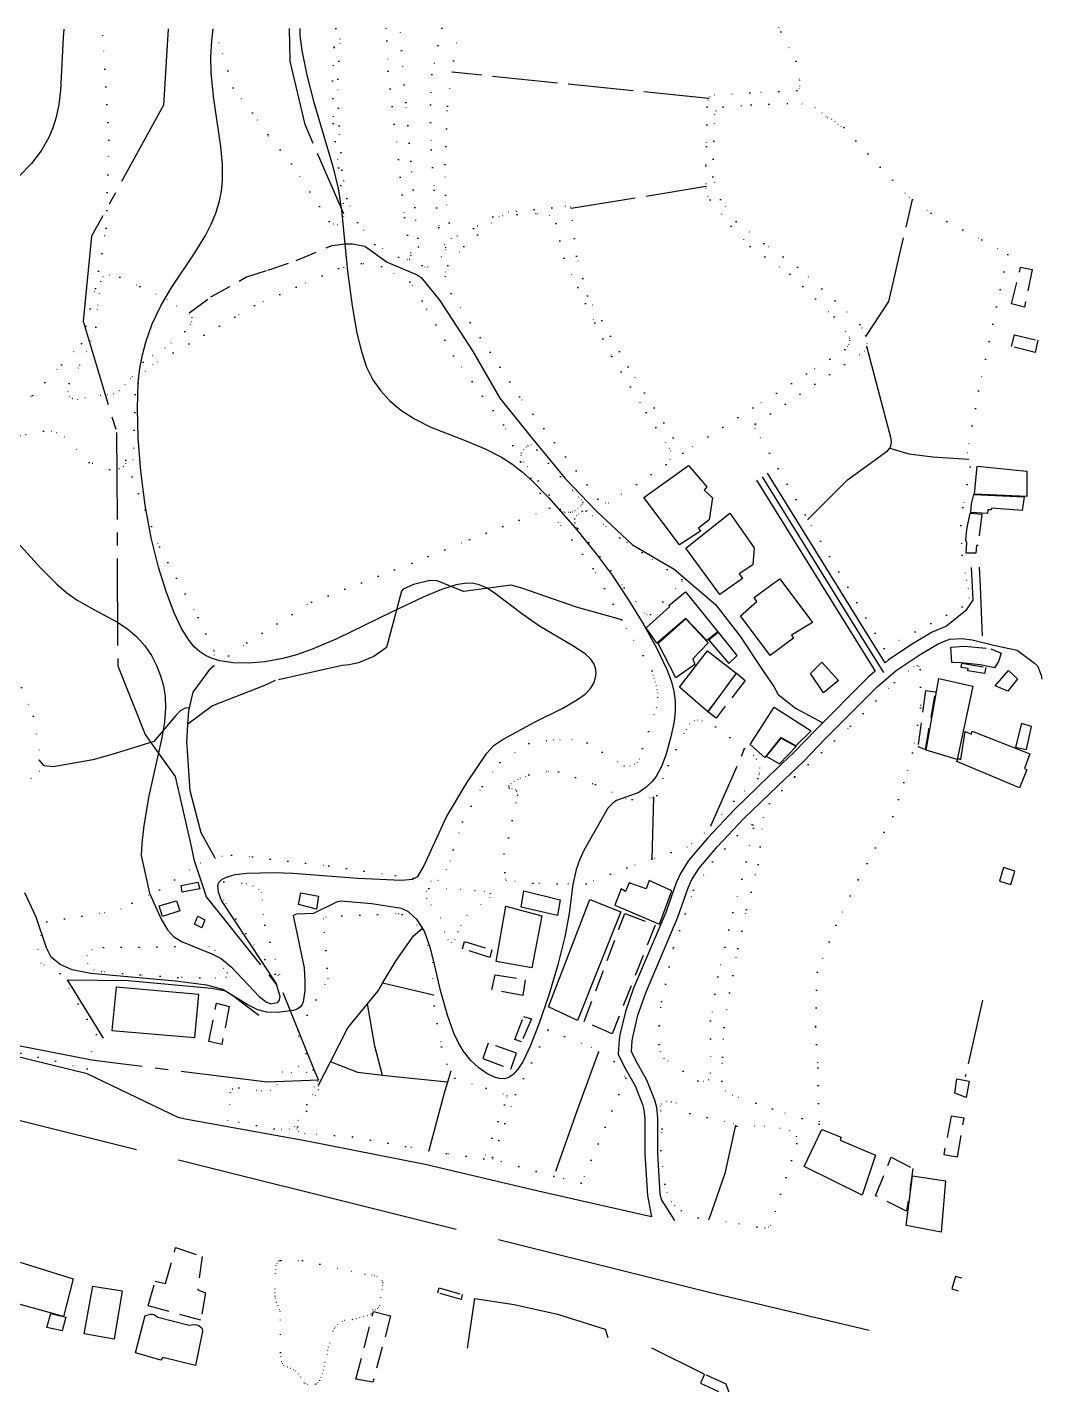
# Model space of a CAD drawing. Header units: millimetres. Extents: x 220021 to 223505, y 489325 to 491820.
# Drawn here: x 223271 to 223504.5, y 491507.5 to 491819.9 of the extents above; entities that cross this region are included whole.
import ezdxf

# ---------------------------------------------------------------- set-up
doc = ezdxf.new("R2010")
doc.units = ezdxf.units.MM
for name, pattern in [('15M2P5', [17.5, 15, -2.5]), ('20M3A3M3', [29, 20, -3, 3, -3]), ('50M10', [60, 50, -10]), ('5M2P5', [7.5, 5, -2.5]), ('AM4', [4, 0, -4])]:
    doc.linetypes.add(name, pattern=pattern)
for name, color, linetype in [('A0013110', 8, 'Continuous'), ('A0013112', 8, 'Continuous'), ('A0013117', 8, 'Continuous'), ('A0023119', 8, '5M2P5'), ('A0023210', 8, 'Continuous'), ('B0014111', 8, 'Continuous'), ('B0014112', 8, 'Continuous'), ('B0014116', 8, '5M2P5'), ('B0024120', 8, 'B0024120'), ('C0076116', 8, 'Continuous'), ('C0523121', 8, '50M10'), ('D0015112', 8, '15M2P5'), ('D0025111', 8, 'AM4'), ('F0017111', 8, 'Continuous'), ('F0047224', 8, 'Continuous'), ('G0018118', 8, '20M3A3M3')]:
    doc.layers.add(name, color=color, linetype=linetype)
doc.linetypes.add('B0024120', pattern='A,10,-1.75,[133,ltypeshp.shx,S=0.75,R=0,X=0,Y=0],-3.25', length=15)

msp = doc.modelspace()

# ---------------------------------------------------------------- linework, layer by layer
at = {"layer": 'A0013110'}
for points in [[(223438.831, 491715.679), (223462.424, 491677.594), (223466.132, 491671.674), (223464.56, 491670.332), (223452.508, 491658.239), (223447.514, 491653.046), (223441.644, 491647.514), (223433.813, 491639.925), (223427.602, 491633.371), (223423.185, 491628.156), (223421.325, 491625.169), (223420.328, 491622.972), (223417.922, 491616.204), (223410.52, 491598.731), (223408.648, 491593.38), (223407.393, 491588.02), (223407.247, 491586.92), (223407.016, 491583.555), (223408.379, 491580.738), (223410.873, 491576.264), (223412.576, 491572.002), (223412.919, 491570.75), (223413.11, 491568.706), (223413.15, 491560.573), (223413.698, 491551.055), (223414.64, 491546.135)], [(223488.263, 491695.575), (223488.466, 491691.107), (223488.604, 491688.081), (223486.946, 491685.614), (223482.531, 491682.074), (223479.284, 491680.713), (223474.869, 491678.089), (223469.193, 491674.288), (223468.439, 491673.644), (223464.971, 491679.18), (223441.381, 491717.258)], [(223420.058, 491545.254), (223416.929, 491550.132), (223416.682, 491551.425), (223416.15, 491560.667), (223416.11, 491568.854), (223415.881, 491571.29), (223415.424, 491572.958), (223413.587, 491577.556), (223411.041, 491582.122), (223410.064, 491584.145), (223410.233, 491586.62), (223410.347, 491587.48), (223411.532, 491592.54), (223413.32, 491597.649), (223420.718, 491615.116), (223423.112, 491621.848), (223423.975, 491623.751), (223425.615, 491626.384), (223429.838, 491631.369), (223435.947, 491637.815), (223443.716, 491645.346), (223449.626, 491650.914), (223454.652, 491656.141), (223466.6, 491668.128), (223471.007, 491671.892), (223476.471, 491675.551), (223480.636, 491678.027), (223483.209, 491679.106), (223486.07, 491679.254), (223488.455, 491678.906), (223493.422, 491677.708), (223496.969, 491676.925), (223498.81, 491676.525), (223502.818, 491673.586), (223503.476, 491672.932), (223504.366, 491670.806), (223504.503, 491669.894)]]:
    msp.add_lwpolyline(points, dxfattribs=at)
at = {"layer": 'A0013112'}
msp.add_lwpolyline([(223414.64, 491546.135), (223388.592, 491552.057), (223362.589, 491558.169), (223334.944, 491563.631), (223307.322, 491568.638), (223305.745, 491568.992), (223284.801, 491579.061), (223245.641, 491588.613), (223216.897, 491594.558)], dxfattribs=at)
at = {"layer": 'A0013117'}
msp.add_lwpolyline([(223348.684, 491769.538), (223353.822, 491765.841), (223360.735, 491762.929), (223361.621, 491762.301), (223365.935, 491757.029), (223373.49, 491745.471), (223379.751, 491734.558), (223386.986, 491725.553), (223394.814, 491716.092), (223401.937, 491708.601), (223410.303, 491700.783), (223419.912, 491695.214), (223429.376, 491687.026), (223434.988, 491679.848), (223440.6, 491671.421), (223442.808, 491668.155), (223443.83, 491666.31), (223447.807, 491663.22), (223454.102, 491659.839)], dxfattribs=at)
at = {"layer": 'A0023119'}
msp.add_lwpolyline([(223308.269, 491754.252), (223308.504, 491754.304), (223313.238, 491757.828), (223321.319, 491762.367), (223326.331, 491764.025), (223332.88, 491766.217), (223341.184, 491769.695), (223344.185, 491770.067), (223345.814, 491770.053), (223348.684, 491769.538)], dxfattribs=at)
at = {"layer": 'A0023210'}
for points in [[(223440.106, 491716.468), (223463.698, 491678.387), (223467.285, 491672.659), (223468.091, 491671.374)], [(223490.879, 491679.865), (223490.712, 491683.532), (223490.365, 491691.193), (223490.161, 491695.661)]]:
    msp.add_lwpolyline(points, dxfattribs=at)
at = {"layer": 'B0014111'}
for points in [[(223407.627, 491616.339), (223397.642, 491591.322), (223390.945, 491594.465), (223400.458, 491619.131)], [(223291.437, 491599.002), (223290.474, 491588.978), (223309.538, 491587.417), (223310.456, 491597.281)], [(223463.12, 491551.12), (223449.778, 491557.705), (223453.891, 491566.198), (223458.288, 491564.459), (223458.072, 491563.762), (223466.197, 491560.356)], [(223482.342, 491554.423), (223481.352, 491542.566), (223473.254, 491544.161), (223474.709, 491555.58)], [(223279.304, 491523.183), (223263.19, 491527.657), (223265.131, 491536), (223265.885, 491535.891), (223266.555, 491536.675), (223267.132, 491536.766), (223267.508, 491536.742), (223268.058, 491536.582), (223268.641, 491536.134), (223269.034, 491535.8), (223281.519, 491531.822)], [(223292.839, 491529.063), (223290.98, 491517.998), (223284.109, 491519.2), (223286.079, 491530.146)], [(223276.378, 491523.88), (223279.847, 491523.024), (223279.012, 491519.892), (223275.49, 491520.632)], [(223309.683, 491511.893), (223302.175, 491513.744), (223301.73, 491513.118), (223295.898, 491514.803), (223298.123, 491523.431), (223299.416, 491523.754), (223299.836, 491523.711), (223300.131, 491523.645), (223301.037, 491523), (223308.271, 491521.181), (223309.386, 491521.342), (223309.892, 491521.263), (223310.502, 491521.148), (223310.982, 491520.692), (223311.203, 491520.454), (223311.339, 491519.793)]]:
    msp.add_lwpolyline(points, close=True, dxfattribs=at)
at = {"layer": 'B0014112'}
for points in [[(223421.138, 491700.822), (223412.907, 491711.702), (223423.204, 491719.072), (223427.402, 491714.116), (223426.757, 491713.366), (223428.718, 491711.582), (223427.911, 491706.543), (223425.445, 491704.641), (223425.916, 491703.954)], [(223489.636, 491718.866), (223501.042, 491717.709), (223501.009, 491711.899), (223489.001, 491712.452)], [(223500.462, 491711.87), (223499.975, 491708.706), (223492.946, 491709.19), (223492.851, 491708.837), (223492.081, 491708.837), (223491.959, 491707.994), (223488.189, 491708.265), (223488.332, 491710.258), (223488.824, 491712.393)], [(223430.355, 491689.377), (223422.568, 491700.026), (223432.705, 491708.069), (223438.27, 491700.09), (223437.967, 491696.18), (223434.865, 491694.093), (223435.601, 491693.026)], [(223441.96, 491675.286), (223435.172, 491684.421), (223438.899, 491687.77), (223438.271, 491688.634), (223442.367, 491691.657), (223444.221, 491692.938), (223451.738, 491682.883), (223446.906, 491679.991), (223447.333, 491679.326)], [(223413.418, 491681.675), (223418.853, 491686.593), (223418.633, 491686.836), (223422.446, 491689.976), (223429.908, 491680.733), (223427.365, 491678.746), (223422.595, 491683.854), (223415.848, 491678.167)], [(223420.284, 491670.14), (223416.157, 491678.055), (223422.573, 491683.779), (223427.687, 491678.229), (223424.137, 491674.553), (223424.65, 491673.268)], [(223430.066, 491680.707), (223427.845, 491678.878), (223432.419, 491673.465), (223434.345, 491675.288)], [(223427.623, 491662.347), (223421.115, 491668.018), (223427.543, 491676.41), (223434.164, 491671.254)], [(223451.258, 491671.171), (223453.872, 491673.773), (223457.706, 491669.537), (223454.242, 491666.698)], [(223493.735, 491668.364), (223496.792, 491671.84), (223498.892, 491669.952), (223496.64, 491667.108)], [(223477.893, 491653.56), (223480.818, 491670.022), (223488.624, 491668.273), (223485.031, 491651.36)], [(223442.897, 491663.394), (223451.413, 491657.998), (223447.881, 491654.504), (223444.414, 491656.433), (223440.739, 491651.872), (223437.387, 491654.826)], [(223499.82, 491659.696), (223498.404, 491654.183), (223500.968, 491653.694), (223502.11, 491658.987)], [(223447.939, 491654.388), (223444.433, 491656.32), (223441.03, 491652.182), (223444.156, 491650.355)], [(223501.713, 491652.721), (223500.488, 491649.294), (223501.015, 491649.009), (223499.357, 491644.855), (223484.953, 491650.959), (223485.24, 491651.634), (223485.88, 491651.363), (223486.882, 491657.845), (223488.279, 491657.185), (223488.443, 491657.939)], [(223494.781, 491623.401), (223497.37, 491622.614), (223498.307, 491625.697), (223495.709, 491626.487)], [(223393.059, 491615.505), (223384.696, 491617.416), (223385.272, 491621.129), (223393.657, 491619.055)], [(223406.239, 491617.834), (223416.463, 491613.48), (223419.375, 491621.175), (223414.098, 491623.525), (223413.406, 491621.638), (223409.541, 491622.984), (223408.648, 491621.024), (223407.695, 491621.644)], [(223389.393, 491615.364), (223387.079, 491603.462), (223378.888, 491604.858), (223381.103, 491617.651)]]:
    msp.add_lwpolyline(points, close=True, dxfattribs=at)
at = {"layer": 'B0014116'}
for points in [[(223499.627, 491764.693), (223502.282, 491764.154), (223500.483, 491755.469), (223497.527, 491756.28)], [(223497.486, 491746.436), (223498.18, 491749.129), (223503.615, 491747.859), (223502.967, 491745.018)], [(223488.026, 491708.112), (223490.652, 491707.857), (223489.809, 491700.607), (223489.445, 491700.649), (223489.318, 491698.856), (223487.055, 491698.868), (223487.225, 491701.267), (223487.025, 491701.89), (223487.222, 491704.342)], [(223483.777, 491673.742), (223483.536, 491677.244), (223486.702, 491677.461), (223492.775, 491676.859), (223495.111, 491675.882), (223494.545, 491673.9), (223493.569, 491672.508), (223490.284, 491673.169), (223485.907, 491673.651)], [(223434.185, 491671.233), (223436.219, 491669.571), (223429.507, 491660.863), (223427.609, 491662.326)], [(223491.629, 491672.572), (223491.317, 491671.186), (223487.462, 491671.763), (223487.542, 491672.296), (223485.903, 491672.541), (223486.07, 491673.562)], [(223480.024, 491666.884), (223477.688, 491667.217), (223475.956, 491654.335), (223477.754, 491653.68)], [(223306.627, 491620.813), (223306.377, 491622.362), (223310.214, 491623.158), (223310.664, 491621.621)], [(223302.087, 491615.269), (223301.319, 491617.702), (223305.331, 491618.838), (223306.065, 491616.536)], [(223333.436, 491618.029), (223333.982, 491620.729), (223338.021, 491619.907), (223337.514, 491616.911)], [(223310.235, 491615.334), (223311.848, 491614.456), (223311.128, 491612.665), (223309.5, 491613.455)], [(223415.514, 491613.267), (223405.636, 491588.264), (223399.192, 491591.08), (223408.483, 491615.904)], [(223377.914, 491607.572), (223377.438, 491605.827), (223371.185, 491607.84), (223371.624, 491609.5)], [(223385.615, 491600.686), (223385.038, 491597.048), (223377.919, 491598.391), (223378.675, 491601.845)], [(223314.541, 491595.266), (223317.485, 491594.534), (223315.753, 491585.824), (223312.788, 491586.452)], [(223385.225, 491592.27), (223387.033, 491591.721), (223384.736, 491586.364), (223383.176, 491586.903)], [(223377.069, 491586.115), (223375.806, 491582.546), (223382.244, 491580.095), (223383.564, 491583.76)], [(223487.766, 491577.346), (223487.096, 491573.627), (223484.508, 491574.566), (223484.927, 491577.856)], [(223481.921, 491560.492), (223485.059, 491559.905), (223486.588, 491568.81), (223483.662, 491569.313)], [(223466.234, 491550.977), (223469.838, 491559.833), (223474.84, 491557.235), (223473.354, 491547.415)], [(223310.894, 491522.347), (223298.818, 491525.64), (223300.444, 491531.322), (223302.801, 491530.816), (223305.132, 491539.032), (223311.208, 491537.008), (223310.207, 491529.358), (223311.992, 491528.656)], [(223365.446, 491528.624), (223365.76, 491529.792), (223371.063, 491528.257), (223370.833, 491527.114)], [(223350.689, 491524.367), (223354.615, 491523.352), (223350.502, 491508.039), (223346.614, 491508.742)], [(223426.831, 491509.906), (223425.901, 491507.84), (223429.913, 491506.036), (223431.273, 491503.47), (223433.118, 491503.86), (223431.823, 491507.615)]]:
    msp.add_lwpolyline(points, close=True, dxfattribs=at)
at = {"layer": 'B0024120'}
for points in [[(223372.29, 491515.907), (223374.022, 491527.345), (223383.053, 491525.938), (223392.988, 491523.699), (223403.965, 491520.26), (223404.573, 491518.357)], [(223414.676, 491515.951), (223426.697, 491510.008)]]:
    msp.add_lwpolyline(points, dxfattribs=at)
at = {"layer": 'C0076116'}
msp.add_lwpolyline([(223486.067, 491532.008), (223484.627, 491532.426), (223483.792, 491529.544), (223485.232, 491529.127)], dxfattribs=at)
at = {"layer": 'C0523121'}
msp.add_lwpolyline([(223464.734, 491519.996), (223427.92, 491528.695), (223354.328, 491547.075), (223269.984, 491568.043), (223233.389, 491577.282)], dxfattribs=at)
at = {"layer": 'D0015112'}
for points in [[(223343.791, 491777.118), (223334.92, 491797.525), (223331.519, 491812.14), (223331.304, 491819.622)], [(223427.827, 491803.481), (223368.751, 491809.547)], [(223396.13, 491778.25), (223427.18, 491783.317)], [(223463.975, 491748.724), (223469.307, 491756.824), (223474.716, 491780.252)], [(223469.541, 491723.034), (223469.766, 491723.503), (223469.894, 491724.302), (223469.788, 491725.191), (223466.841, 491736.563), (223464.192, 491746.43)], [(223450.628, 491706.606), (223459.74, 491715.767), (223469.011, 491722.384), (223469.541, 491723.034)], [(223469.541, 491723.034), (223473.887, 491721.7), (223479.374, 491721.059), (223487.638, 491720.537)], [(223407.797, 491683.546), (223397.379, 491686.467), (223384.831, 491690.841), (223382.343, 491691.517), (223371.352, 491690.057), (223365.352, 491692.465), (223363.654, 491692.561), (223359.91, 491691.688), (223357.515, 491690.613), (223357.135, 491690.149), (223353.626, 491677.137), (223350.735, 491675.071), (223347.18, 491673.607), (223345.06, 491673.155), (223343.457, 491673.029), (223328.035, 491669.547), (223325.567, 491668.388), (223313.615, 491663.764), (223307.949, 491659.492)], [(223308.35, 491663.242), (223309.191, 491666.875), (223313.263, 491672.429), (223313.949, 491672.91)], [(223308.35, 491663.242), (223307.295, 491663.188), (223306.18, 491662.596), (223305.138, 491661.533), (223300.143, 491655.547), (223291.014, 491652.667), (223286.084, 491651.317), (223276.94, 491649.686), (223274.847, 491649.913), (223273.708, 491651.324)], [(223307.949, 491659.492), (223308.171, 491662.47), (223308.35, 491663.242)], [(223314.198, 491628.653), (223311.029, 491634.478), (223308.463, 491644.159), (223307.765, 491654.556), (223307.668, 491655.281), (223307.949, 491659.492)], [(223428.341, 491636.099), (223436.098, 491653.877)], [(223415.133, 491642.699), (223414.772, 491628.422)], [(223352.761, 491599.879), (223355.877, 491605.098), (223359.861, 491610.784), (223361.887, 491612.485)], [(223349.263, 491595.128), (223351.742, 491598.173), (223352.761, 491599.879)], [(223364.491, 491597.169), (223352.761, 491599.879)], [(223490.83, 491595.963), (223486.88, 491578.371)], [(223340.749, 491581.783), (223344.769, 491589.607), (223349.263, 491595.128)], [(223352.777, 491578.669), (223351, 491585.369), (223349.263, 491595.128)], [(223402.463, 491584.096), (223397.577, 491570.701), (223392.169, 491555.51)], [(223338.015, 491576.464), (223340.749, 491581.783)], [(223352.777, 491578.669), (223347.075, 491579.356), (223340.749, 491581.783)], [(223367.703, 491577.128), (223356.335, 491578.24), (223352.777, 491578.669)], [(223367.703, 491577.128), (223366.97, 491574.598), (223363.437, 491561.366)], [(223368.442, 491579.678), (223367.703, 491577.128)], [(223433.993, 491567.207), (223431.503, 491556.101), (223427.834, 491545.526)]]:
    msp.add_lwpolyline(points, dxfattribs=at)
at = {"layer": 'D0025111'}
for points in [[(223230.512, 491729.117), (223228.807, 491736.281), (223229.588, 491738.507), (223231.454, 491739.844), (223232.94, 491740.124), (223234.651, 491740.044), (223236.465, 491739.598), (223237.993, 491736.534), (223241.934, 491730.838), (223244.75, 491729.284), (223249.764, 491728.961), (223255.303, 491729.397), (223264.614, 491731.053), (223272.179, 491735.151), (223278.853, 491742.235), (223283.434, 491747.154), (223286.66, 491759.745), (223289.15, 491773.657), (223289.768, 491793.909), (223288.375, 491817.959), (223288.492, 491819.504)], [(223342.035, 491819.651), (223341.616, 491815.251), (223341.251, 491807.612), (223341.421, 491797.727), (223342.579, 491787.557), (223343.704, 491779.368), (223343.791, 491777.118), (223343.82, 491776.353), (223343.503, 491775.211), (223342.42, 491774.444), (223341.476, 491774.564), (223340.468, 491775.183), (223331.774, 491788.512), (223326.342, 491795.197), (223322.809, 491800.194), (223318.389, 491805.944), (223315.114, 491816.215), (223314.926, 491819.576)], [(223353.49, 491819.683), (223353.74, 491816.747), (223354.053, 491809.833), (223356.393, 491789.499), (223357.796, 491776.137), (223359.256, 491767.421), (223359.01, 491766.492), (223358.557, 491766.384), (223356.405, 491766.965), (223351.013, 491769.917), (223346.954, 491774.961), (223344.542, 491780.465), (223343.391, 491787.008), (223342.744, 491797.225), (223342.486, 491807.998), (223343.026, 491817.19), (223343.639, 491819.656)], [(223366.363, 491819.718), (223364.079, 491809.033), (223363.757, 491802.081), (223363.925, 491791.697), (223364.621, 491782.444), (223365.744, 491773.792), (223367.22, 491769.264), (223367.287, 491768.768), (223366.337, 491767.138), (223363.192, 491764.737), (223362.57, 491764.686), (223361.862, 491765.088), (223361.056, 491769.463), (223360.839, 491771.389), (223360.168, 491778.416), (223359.268, 491789.118), (223358.081, 491802.596), (223357.144, 491814.525), (223356.802, 491819.692)], [(223443.863, 491819.932), (223444.398, 491818.885), (223447.96, 491812.094), (223448.73, 491807.645), (223448.728, 491806.436), (223448.656, 491805.767), (223448.076, 491805.321), (223437.312, 491804.808), (223429.236, 491804.269), (223428.146, 491804.005), (223427.827, 491803.481), (223427.652, 491803.193), (223427.441, 491801.579), (223427.299, 491792.492), (223427.146, 491788.029), (223427.18, 491783.317), (223427.183, 491782.877), (223427.625, 491781.046), (223428.139, 491780.217), (223432.989, 491774.108), (223437.367, 491769.444), (223446.504, 491763.049), (223456.719, 491753.23), (223460.166, 491748.694), (223460.224, 491748.382), (223460.251, 491747.865), (223460.025, 491746.979), (223459.761, 491746.402), (223459.191, 491745.75), (223450.315, 491740.13), (223437.981, 491732.288), (223421.838, 491721.919), (223409.318, 491741.733), (223399.911, 491758.131), (223397.423, 491767.235), (223396.13, 491778.25), (223396.031, 491778.536), (223394.859, 491778.645), (223391.711, 491778.329), (223381.768, 491777.38), (223378.171, 491776.248), (223373.702, 491773.573), (223368.649, 491771.258), (223368.086, 491774.891), (223367.278, 491781.284), (223367.106, 491788.336), (223367.696, 491801.736), (223368.751, 491809.547), (223369.106, 491812.179), (223370.425, 491819.729)], [(223487.638, 491720.537), (223487.99, 491718.718), (223486.338, 491709.367), (223485.85, 491705.239), (223486.144, 491698.38), (223487.186, 491692.684), (223487.552, 491690.829), (223487.726, 491688.587), (223486.163, 491686.536), (223468.193, 491676.947), (223450.628, 491706.606), (223449.99, 491707.683), (223438.534, 491727.53), (223438.518, 491728.299), (223438.604, 491728.636), (223463.633, 491745.328), (223464.117, 491746.061), (223464.192, 491746.43), (223464.335, 491747.134), (223463.975, 491748.724), (223463.934, 491748.905), (223463.156, 491750.614), (223462.645, 491751.466), (223456.925, 491756.947), (223448.298, 491764.677), (223440.479, 491770.166), (223434.146, 491775.193), (223430.561, 491780.27), (223428.756, 491785.47), (223429.187, 491799.864), (223429.499, 491800.692), (223431.159, 491801.618), (223437.597, 491802.034), (223445.952, 491802.354), (223449.227, 491802.271), (223452.269, 491801.423), (223453.876, 491800.231), (223454.789, 491799.373), (223455.189, 491799.151), (223456.064, 491798.719), (223456.855, 491798.191), (223457.551, 491797.631), (223458.247, 491797.125), (223458.922, 491796.808), (223467.291, 491787.67), (223473.952, 491780.811), (223474.716, 491780.252), (223479.034, 491777.095), (223490.716, 491771.003), (223496.638, 491767.603), (223489.953, 491736.221), (223487.347, 491722.039), (223487.638, 491720.537)], [(223391.201, 491709.215), (223384.496, 491719.936), (223380.59, 491728.369), (223369.091, 491744.311), (223361.885, 491756.906), (223359.068, 491761.306), (223352.519, 491764.821), (223347.902, 491765.517), (223342.606, 491764.354), (223332.876, 491760.101), (223323.31, 491755.836), (223318.779, 491753.178), (223299.948, 491742.283), (223298.139, 491740.687), (223296.515, 491737.974), (223295.843, 491735.373), (223295.363, 491720.325), (223293.636, 491720.278)], [(223293.636, 491720.278), (223293.617, 491719.577), (223293.094, 491718.78), (223292.181, 491718.297), (223289.918, 491718.14), (223285.235, 491719.771), (223279.521, 491725.595), (223277.785, 491726.572), (223276.543, 491726.865), (223274.706, 491726.941), (223269.447, 491725.881), (223261.899, 491723.958), (223250.441, 491722.474), (223248.656, 491722.243), (223244.092, 491721.868), (223241.453, 491721.757), (223236.227, 491722.156), (223230.512, 491729.117)], [(223293.636, 491720.278), (223301.4, 491700.319), (223310.314, 491684.048), (223313.936, 491676.356), (223313.96, 491675.462), (223313.949, 491672.91), (223321.545, 491678.236), (223336.427, 491687.596), (223359.459, 491696.576), (223372.766, 491702.003), (223391.201, 491709.215)], [(223245.529, 491589.471), (223284.764, 491580.192), (223286.891, 491588.089), (223278.518, 491602.153), (223274.143, 491604.478), (223273.45, 491607.634), (223274.084, 491610.862), (223275.473, 491614.023), (223288.694, 491616.156), (223292.529, 491616.997), (223295.101, 491618.328), (223301.42, 491621.415), (223310.758, 491627.59), (223314.198, 491628.653), (223315.737, 491629.128), (223317.973, 491629.369), (223322.792, 491628.955), (223340.394, 491626.888), (223355.749, 491624.676), (223363.879, 491623.406), (223365.462, 491623.531), (223367.435, 491626.072), (223368.386, 491627.991), (223369.03, 491630.553), (223371.185, 491637.028), (223375.672, 491645.178), (223379.746, 491650.702), (223386.393, 491655.033), (223392.089, 491656.022), (223393.524, 491656.021), (223396.287, 491655.988), (223399.841, 491655.226), (223408.307, 491649.959), (223409.667, 491649.926), (223410.648, 491650.274), (223411.397, 491650.664), (223411.841, 491651.465), (223412.602, 491653.911), (223415.834, 491663.296), (223416.152, 491665.606), (223416.099, 491666.629), (223415.995, 491667.504), (223415.837, 491668.327), (223415.574, 491669.192), (223415.289, 491669.994), (223415.068, 491670.774), (223414.847, 491671.787), (223408.922, 491681.512), (223407.797, 491683.546), (223401.256, 491695.374), (223393.278, 491705.895), (223391.201, 491709.215)], [(223269.676, 491667.945), (223272.351, 491661.373), (223273.602, 491653.621), (223273.708, 491651.324), (223273.831, 491648.674), (223271.847, 491646.977), (223269.936, 491643.403)], [(223415.133, 491642.699), (223415.918, 491643.117), (223418.459, 491650.012), (223422.629, 491658.214), (223423.434, 491659.499), (223424.539, 491660.356), (223425.219, 491660.473), (223426.207, 491660.272), (223429.376, 491658.903), (223436.098, 491653.877), (223438.051, 491652.417), (223438.742, 491651.512), (223439.511, 491649.449), (223439.484, 491648.343), (223439.421, 491647.902), (223439.134, 491646.993), (223433.591, 491641.778), (223428.341, 491636.099), (223426.836, 491634.472), (223423.931, 491632.138), (223422.891, 491631.257), (223419.21, 491629.941), (223414.772, 491628.422), (223409.011, 491626.45), (223399.636, 491622.771), (223392.95, 491622.791), (223387.362, 491622.887), (223381.291, 491623.531), (223381.025, 491623.829), (223380.864, 491625.382), (223380.709, 491629.647), (223381.734, 491633.344), (223383.87, 491643.035), (223383.849, 491643.373), (223383.68, 491644.016), (223383.67, 491644.164), (223383.364, 491644.385), (223382.584, 491644.639), (223382.077, 491644.745), (223381.909, 491644.819), (223381.814, 491645.093), (223381.867, 491645.325), (223382.289, 491645.789), (223383.059, 491646.326), (223383.872, 491646.811), (223384.399, 491647.095), (223385.644, 491647.506), (223386.397, 491647.873), (223390.938, 491648.709), (223393.277, 491648.571), (223401.775, 491645.618), (223408.748, 491642.383), (223410.176, 491642.163), (223414.882, 491642.565), (223415.133, 491642.699)], [(223364.491, 491597.169), (223364.638, 491594.658), (223366.297, 491585.243), (223367.572, 491581.182), (223368.442, 491579.678), (223369.374, 491578.067), (223376.569, 491575.743), (223381.396, 491574.122), (223381.394, 491573.769), (223380.83, 491571.908), (223376.091, 491559.51), (223367.488, 491560.668), (223363.437, 491561.366), (223358.035, 491562.298), (223345.8, 491564.56), (223334.875, 491565.248), (223333.496, 491565.722), (223333.116, 491566.264), (223333.19, 491566.872), (223337.983, 491575.296), (223338.061, 491576.196), (223338.015, 491576.464), (223337.888, 491577.208), (223336.818, 491579.945), (223333.462, 491587.797), (223333.34, 491588.978), (223340.263, 491600.967), (223339.988, 491603.339), (223339.149, 491614.762), (223339.701, 491615.177), (223343.419, 491615.437), (223356.385, 491615.923), (223357.3, 491615.691), (223361.887, 491612.485), (223364.233, 491604.71), (223364.264, 491601.053), (223364.491, 491597.169)], [(223392.169, 491555.51), (223388.075, 491556.592), (223378.23, 491559.365), (223378.092, 491559.649), (223378.081, 491559.879), (223383.382, 491574.263), (223390.867, 491589.191), (223400.756, 491585.142), (223402.463, 491584.096), (223406.091, 491581.873), (223408.751, 491578.065), (223398.502, 491553.847), (223392.169, 491555.51)], [(223431.876, 491544.936), (223427.834, 491545.526), (223425.415, 491545.879), (223421.461, 491547.493), (223420.057, 491548.639), (223419.237, 491549.557), (223418.262, 491551.632), (223417.725, 491553.626), (223416.802, 491561.43), (223417.093, 491566.392), (223416.714, 491571.612), (223416.94, 491572.101), (223418.013, 491572.716), (223419.143, 491572.606), (223420.342, 491572.374), (223423.463, 491569.873), (223433.511, 491567.654), (223433.993, 491567.207), (223434.263, 491566.956), (223440.555, 491567.107), (223444.172, 491566.519), (223446.392, 491565.975), (223447.928, 491564.674), (223448.115, 491563.027), (223442.134, 491544.242), (223441.679, 491543.739), (223440.797, 491543.488), (223438.926, 491543.832), (223431.876, 491544.936)]]:
    msp.add_lwpolyline(points, dxfattribs=at)
for points in [[(223413.421, 491731.211), (223418.729, 491723.062), (223419.068, 491722.433), (223418.962, 491720.512), (223418.011, 491719.302), (223404.795, 491710.36), (223404.15, 491710.351), (223402.31, 491711.308), (223384.301, 491734.859), (223368.521, 491758.601), (223367.217, 491762.512), (223367.31, 491763.56), (223367.768, 491765.04), (223371.498, 491769.463), (223379.494, 491776.318), (223380.358, 491776.547), (223383.76, 491776.817), (223388.289, 491777.028), (223391.201, 491776.671), (223392.619, 491774.758), (223394.523, 491766.751), (223397.668, 491759.994), (223401.651, 491751.844), (223405.522, 491744.124)], [(223294.736, 491739.074), (223293.541, 491737.698), (223292.18, 491736.317), (223290.84, 491735.541), (223289.544, 491735.339), (223287.875, 491735.172), (223284.294, 491734.612), (223282.604, 491734.265), (223281.432, 491734.426), (223280.661, 491734.819), (223280.339, 491736.008), (223280.636, 491737.899), (223283.067, 491742.093), (223284.646, 491745.215), (223285.681, 491747.679), (223286.767, 491750.86), (223287.255, 491755.939), (223287.612, 491758.522), (223287.902, 491761.349), (223288.37, 491762.514), (223289.875, 491762.957), (223292.294, 491762.368), (223296.874, 491760.262), (223303.074, 491757.279), (223305.341, 491755.757), (223308.241, 491753.918), (223308.884, 491753.166), (223308.833, 491752.128), (223308.617, 491751.602), (223307.28, 491749.875), (223302.753, 491746.097), (223299.806, 491744.322), (223297.687, 491742.814)], [(223396.572, 491713.193), (223397.868, 491711.864), (223398.458, 491711.21), (223398.827, 491710.65), (223398.827, 491710.461), (223398.69, 491710.165), (223398.373, 491709.786), (223397.772, 491709.174), (223397.107, 491708.669), (223396.495, 491708.331), (223396.073, 491708.237), (223395.556, 491708.226), (223394.755, 491708.227), (223394.312, 491708.333), (223393.606, 491709.019), (223385.28, 491719.781), (223384.69, 491721.268), (223384.722, 491721.838), (223385.155, 491722.639), (223385.798, 491723.272), (223386.221, 491723.588), (223386.917, 491723.809), (223388.277, 491722.68)], [(223403.697, 491705.438), (223401.114, 491707.39), (223399.828, 491708.509), (223399.585, 491708.551), (223398.816, 491708.541), (223398.583, 491708.415), (223397.877, 491707.951), (223397.486, 491707.561), (223396.969, 491706.886), (223396.927, 491706.654), (223396.916, 491705.937), (223397.032, 491705.694), (223397.464, 491704.861), (223397.664, 491704.523), (223408.382, 491690.912), (223413.009, 491685.151), (223413.589, 491684.729), (223414.412, 491684.728), (223421.725, 491692.318), (223421.651, 491692.814), (223412.521, 491698.999), (223407.376, 491702.387)], [(223453.236, 491567.454), (223442.526, 491570.948), (223433.376, 491574.026), (223431.66, 491575.063), (223430.857, 491577.334), (223430.982, 491582.881), (223431.345, 491589.687), (223432.643, 491597.666), (223434.545, 491607.879), (223436.543, 491616.851), (223439.226, 491627.189), (223440.426, 491637.994), (223441.831, 491641.23), (223447.686, 491647.44), (223460.475, 491659.062), (223470.588, 491669.139), (223475.041, 491672.825), (223475.762, 491673.008), (223476.185, 491672.881), (223476.534, 491672.128), (223476.58, 491663.302), (223474.708, 491652.898), (223472.749, 491646.085), (223470.214, 491638.228), (223462.203, 491623.711), (223457.097, 491613.251), (223452.753, 491602.402), (223452.437, 491589.89), (223452.944, 491580.421)], [(223433.414, 491616.158), (223429.915, 491601.385), (223428.273, 491591.223), (223428.194, 491579.245), (223427.815, 491577.644), (223426.709, 491577.274), (223425.328, 491577.415), (223417.611, 491582.522), (223416.715, 491584.064), (223416.439, 491585.817), (223416.411, 491590.17), (223416.958, 491595.695), (223419.734, 491608.142), (223424.352, 491621.344), (223428.707, 491627.852), (223434.409, 491633.862), (223437.829, 491636.441), (223438.084, 491636.328), (223438.121, 491635.582), (223436.453, 491627.813)], [(223316.217, 491618.979), (223314.879, 491621.515), (223314.751, 491622.584), (223316.22, 491623.24), (223321.327, 491622.848), (223322.875, 491622.303), (223324.303, 491621.511), (223324.82, 491620.837), (223325.082, 491619.079), (223325.254, 491615.744), (223325.629, 491613.266), (223329.063, 491602.006), (223328.776, 491601.641), (223328.04, 491602.011), (223321.252, 491611.306)], [(223363.907, 491617.843), (223362.943, 491619.352), (223362.779, 491620.976), (223363.373, 491621.709), (223370.695, 491621.565), (223373.945, 491621.228), (223376.211, 491621.05), (223377.516, 491620.595), (223377.518, 491619.611), (223375.417, 491617.982), (223372.241, 491615.459), (223370.804, 491613.282), (223370.098, 491611.77), (223369.438, 491609.961), (223368.616, 491609.273), (223367.86, 491609.889), (223367.055, 491611.603), (223366.156, 491614.874)], [(223288.18, 491602.542), (223286.372, 491602.859), (223284.95, 491604.435), (223284.717, 491606.196), (223285.835, 491607.617), (223288.512, 491608.08), (223309.128, 491608.444), (223312.789, 491608.315), (223314.095, 491607.471), (223314.899, 491605.917), (223316.14, 491603.38), (223316.966, 491602.329), (223316.808, 491601.23), (223314.337, 491601.065), (223310.699, 491601.148), (223305.642, 491601.206), (223296.946, 491601.806)], [(223317.153, 491568.303), (223317.603, 491571.988), (223317.734, 491574.689), (223318.167, 491575.605), (223319.654, 491575.791), (223324.781, 491575.116), (223326.955, 491575.212), (223328.462, 491576.565), (223329.623, 491579.496), (223331.706, 491579.249), (223333.373, 491580.809), (223335.16, 491579.462), (223336.514, 491577.589), (223337.021, 491576.08), (223336.681, 491574.317), (223335.313, 491571.957), (223332.51, 491566.917), (223331.321, 491566.343), (223329.514, 491566.247), (223327.797, 491566.404)], [(223345.57, 491533.619), (223348.618, 491532.973), (223350.284, 491532.814), (223350.822, 491532.656), (223351.444, 491532.36), (223352.572, 491531.484), (223352.751, 491531.199), (223352.793, 491530.925), (223352.751, 491530.387), (223352.624, 491529.48), (223352.285, 491527.55), (223352.084, 491525.831), (223351.904, 491525.367), (223351.661, 491525.03), (223351.229, 491524.619), (223350.526, 491524.773), (223350.1, 491523.765), (223349.319, 491523.407), (223348.444, 491523.144), (223347.547, 491522.933), (223346.756, 491522.691), (223345.806, 491522.46), (223344.003, 491522.282), (223343.507, 491522.113), (223342.441, 491521.354), (223341.819, 491520.817), (223341.618, 491520.511), (223341.365, 491519.857), (223340.551, 491517.126), (223340.298, 491516.24), (223340.097, 491515.439), (223339.917, 491514.532), (223339.515, 491512.697), (223339.335, 491511.78), (223339.124, 491510.894), (223338.891, 491510.103), (223338.596, 491509.238), (223338.268, 491508.5), (223337.909, 491507.952), (223337.519, 491507.593), (223337.245, 491507.562), (223335.578, 491507.563), (223334.914, 491507.711), (223334.714, 491507.922), (223333.945, 491509.22), (223333.418, 491509.916), (223332.754, 491510.591), (223332.279, 491510.898), (223331.636, 491511.183), (223330.887, 491511.489), (223330.065, 491511.943), (223329.791, 491512.249), (223329.548, 491512.713), (223329.317, 491513.968), (223329.265, 491514.896), (223329.258, 491522.321), (223329.207, 491524.251), (223329.07, 491524.8), (223328.775, 491525.602), (223328.354, 491526.435), (223328.091, 491527.268), (223328.028, 491527.827), (223327.996, 491528.682), (223327.997, 491529.504), (223328.136, 491533.059), (223328.147, 491533.987), (223328.242, 491534.852), (223328.422, 491535.4), (223328.707, 491535.906), (223328.939, 491536.064), (223329.308, 491536.095), (223334.308, 491536.093)]]:
    msp.add_lwpolyline(points, close=True, dxfattribs=at)
at = {"layer": 'F0017111'}
for points, elevation in [([(223268.047, 491702.063), (223274.03, 491695.465), (223277.782, 491691.759), (223280.121, 491689.776), (223282.49, 491688.084), (223286.298, 491685.888), (223291.599, 491683.069), (223294.059, 491681.473), (223296.229, 491679.641), (223298.055, 491677.569), (223299.546, 491675.321), (223300.737, 491672.989), (223301.658, 491670.644), (223302.327, 491668.307), (223302.723, 491665.872), (223302.812, 491663.179), (223302.559, 491660.057), (223301.953, 491656.389), (223298.978, 491642.99), (223297.773, 491636.218), (223297.331, 491632.08), (223297.224, 491629.259), (223299.126, 491620.605), (223301.802, 491614.602), (223303.244, 491612.187), (223304.63, 491610.679), (223306.495, 491609.47), (223313.431, 491606.656), (223315.587, 491605.593), (223317.95, 491603.585), (223324.354, 491596.84), (223326.034, 491595.562), (223327.1, 491595.168), (223328.524, 491595.48), (223328.849, 491595.777), (223329.064, 491596.107), (223329.145, 491596.466), (223329.162, 491596.853), (223328.298, 491599.9), (223315.67, 491618.947), (223315.02, 491620.859), (223314.857, 491622.371), (223315.09, 491623.1), (223315.861, 491623.807), (223316.811, 491624.317), (223318.803, 491624.88), (223321.509, 491625.221), (223327.798, 491625.399), (223332.094, 491625.219), (223347.079, 491624.104), (223357.112, 491623.601), (223359.626, 491623.823), (223360.882, 491624.46), (223362.29, 491626.841), (223367.479, 491638.166), (223372.118, 491645.996), (223376.738, 491652.827), (223378.451, 491654.646), (223380.289, 491655.897), (223387.559, 491659.897), (223394.23, 491663.22), (223397.653, 491665.17), (223399.378, 491666.454), (223400.601, 491667.724), (223401.377, 491668.967), (223401.787, 491670.17), (223401.909, 491671.322), (223401.783, 491672.425), (223401.369, 491673.5), (223400.589, 491674.583), (223399.36, 491675.71), (223396.588, 491677.556), (223388.904, 491682.06), (223385.019, 491684.743), (223378.468, 491689.761), (223376.665, 491690.881), (223374.991, 491691.601), (223373.351, 491691.931), (223371.634, 491691.908), (223369.731, 491691.566), (223366.33, 491690.502), (223362.098, 491688.77), (223354.957, 491685.388), (223342.264, 491679.189), (223336.379, 491676.677), (223332.931, 491675.466), (223329.831, 491674.605), (223325.663, 491673.844), (223321.867, 491673.553), (223318.394, 491673.643), (223315.337, 491674.098), (223313.574, 491674.609), (223312.025, 491675.301), (223310.65, 491676.204), (223309.396, 491677.349), (223308.214, 491678.77), (223306.486, 491681.509), (223304.756, 491685.132), (223302.992, 491689.815), (223301.211, 491695.631), (223299.534, 491702.415), (223298.122, 491709.892), (223297.101, 491717.704), (223296.502, 491725.338), (223296.314, 491732.242), (223296.531, 491738.078), (223296.906, 491741.446), (223297.472, 491744.524), (223298.235, 491747.429), (223299.755, 491751.644), (223301.719, 491755.785), (223304.106, 491759.888), (223309.562, 491768), (223312.008, 491771.964), (223313.33, 491774.556), (223314.375, 491777.11), (223315.147, 491779.63), (223315.66, 491782.124), (223315.932, 491784.607), (223315.939, 491788.408), (223315.551, 491792.499), (223313.866, 491803.997), (223313.344, 491809.464), (223313.251, 491813.118), (223313.428, 491816.782), (223313.782, 491819.573)], 45), ([(223279.388, 491819.479), (223279.233, 491817.563), (223278.605, 491805.428), (223278.216, 491802.116), (223277.639, 491799.238), (223276.87, 491796.729), (223275.918, 491794.499), (223274.158, 491791.471), (223271.942, 491788.583), (223269.108, 491785.621)], 45), ([(223333.678, 491819.628), (223333.742, 491817.988), (223334.184, 491814.538), (223335.342, 491808.853), (223336.888, 491802.908), (223341.296, 491787.897), (223342.515, 491782.797), (223343.291, 491777.824), (223344.713, 491763.746), (223345.751, 491755.771), (223346.862, 491749.497), (223347.886, 491745.27), (223349.096, 491741.714), (223350.538, 491738.799), (223352.276, 491736.299), (223354.385, 491733.994), (223356.963, 491731.803), (223360.119, 491729.756), (223363.899, 491727.886), (223370.977, 491725.07), (223376.404, 491722.86), (223380.118, 491720.963), (223382.505, 491719.433), (223384.885, 491717.606), (223387.299, 491715.444), (223390.975, 491711.678), (223397.102, 491704.675), (223401.932, 491698.728), (223405.588, 491693.776), (223409.297, 491688.213), (223412.862, 491682.338), (223415.934, 491676.79), (223418.197, 491672.111), (223419.204, 491669.483), (223419.833, 491667.102), (223420.12, 491664.814), (223420.107, 491662.497), (223419.846, 491660.118), (223419.136, 491656.572), (223417.935, 491652.346), (223416.951, 491649.745), (223415.737, 491647.504), (223414.827, 491646.349), (223413.417, 491645.015), (223411.73, 491643.779), (223406.613, 491641.925), (223405.77, 491641.363), (223404.589, 491640.183), (223400.111, 491632.185), (223398.983, 491630.255), (223398.048, 491628.197), (223397.31, 491626.034), (223396.558, 491622.614), (223395.676, 491615.902), (223394.717, 491610.588), (223393.101, 491604.108), (223391.015, 491597.145), (223388.823, 491590.696), (223386.809, 491585.531), (223385.011, 491581.81), (223383.9, 491580.08), (223382.832, 491578.893), (223381.783, 491578.191), (223380.729, 491577.901), (223379.648, 491577.948), (223378.521, 491578.259), (223376.731, 491579.114), (223374.879, 491580.391), (223373.053, 491582.095), (223371.324, 491584.298), (223370.232, 491586.143), (223369.185, 491588.376), (223367.69, 491592.545), (223366.059, 491598.254), (223364.547, 491604.891), (223363.788, 491607.857), (223362.4, 491611.909), (223360.729, 491614.518), (223358.727, 491616.359), (223357.153, 491617.115), (223350.305, 491618.15), (223343.957, 491618.724), (223343.287, 491618.759), (223342.774, 491618.724), (223342.383, 491618.636), (223342.006, 491618.501), (223336.886, 491615.93), (223332.963, 491615.783), (223332.187, 491615.467), (223334.687, 491603.461), (223334.851, 491600.285), (223334.902, 491598.159), (223334.459, 491595.588), (223334.24, 491595.013), (223333.841, 491594.458), (223333.117, 491593.947), (223332.24, 491593.616), (223328.51, 491593.115), (223326.151, 491593.207), (223324.011, 491593.759), (223321.61, 491594.967), (223315.957, 491598.445), (223312.336, 491599.418), (223305.082, 491600.395), (223285.576, 491602.159), (223281.334, 491602.935), (223278.552, 491604.205), (223276.517, 491605.917), (223275.436, 491608.013), (223273.043, 491615.12), (223270.381, 491620.658)], 40)]:
    msp.add_lwpolyline(points, dxfattribs=dict(at, elevation=elevation))
at = {"layer": 'F0047224'}
msp.add_lwpolyline([(223288.512, 491587.275), (223280.212, 491600.672), (223294.177, 491600.514), (223313.371, 491598.739), (223316.571, 491598.16), (223318.272, 491597.039), (223324.304, 491592.553)], dxfattribs=at)
at = {"layer": 'G0018118'}
msp.add_lwpolyline([(223303.372, 491819.545), (223302.327, 491801.959), (223285.795, 491771.832), (223283.852, 491752.27), (223291.555, 491726.647), (223291.807, 491672.943), (223298.11, 491657.16), (223299.583, 491655.093), (223305.008, 491647.48), (223308.745, 491631.02), (223309.344, 491628.377), (223311.932, 491620.53), (223312.184, 491619.767), (223329.813, 491597.744), (223337.192, 491579.527), (223337.975, 491577.593), (223326.214, 491577.1), (223289.961, 491581.645), (223285.841, 491582.165), (223229.017, 491593.305)], dxfattribs=at)

doc.saveas('drawing.dxf')
